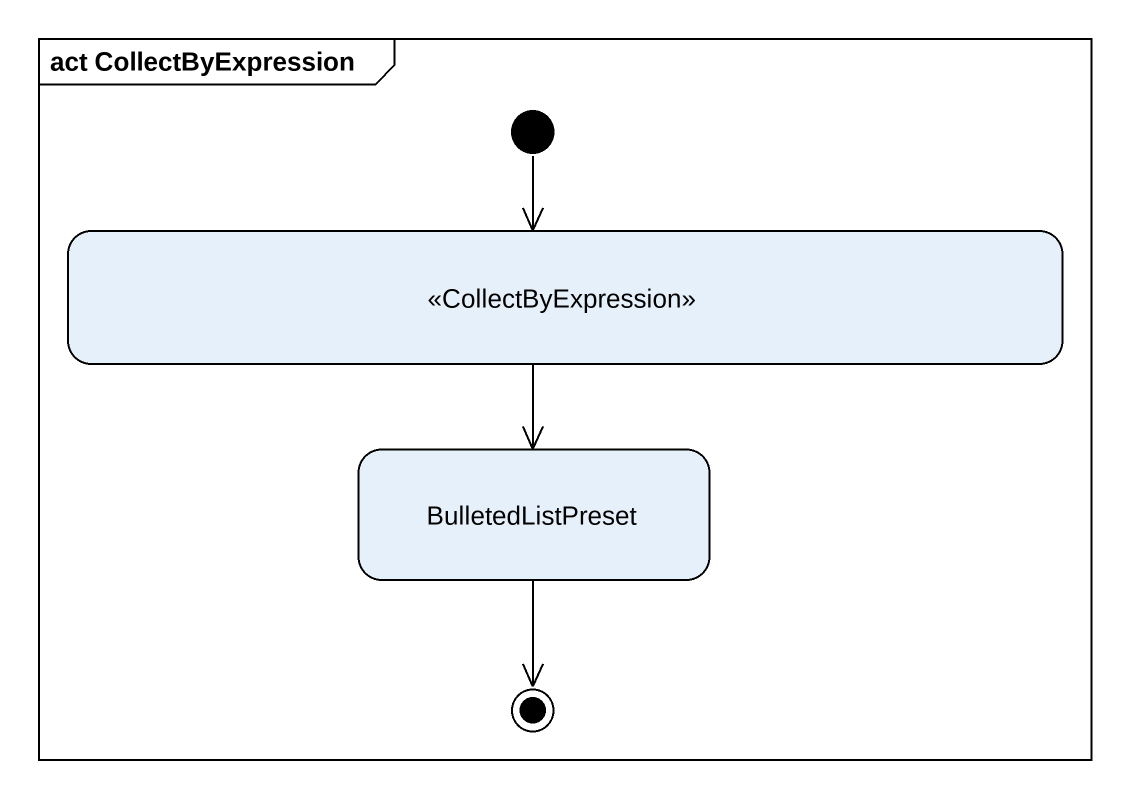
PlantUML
@startuml
mainframe act CollectByExpression
hide empty description
state " " as state1 <<CollectByExpression>>
state BulletedListPreset
[*] --> state1
state1 --> BulletedListPreset
BulletedListPreset --> [*]
@enduml
